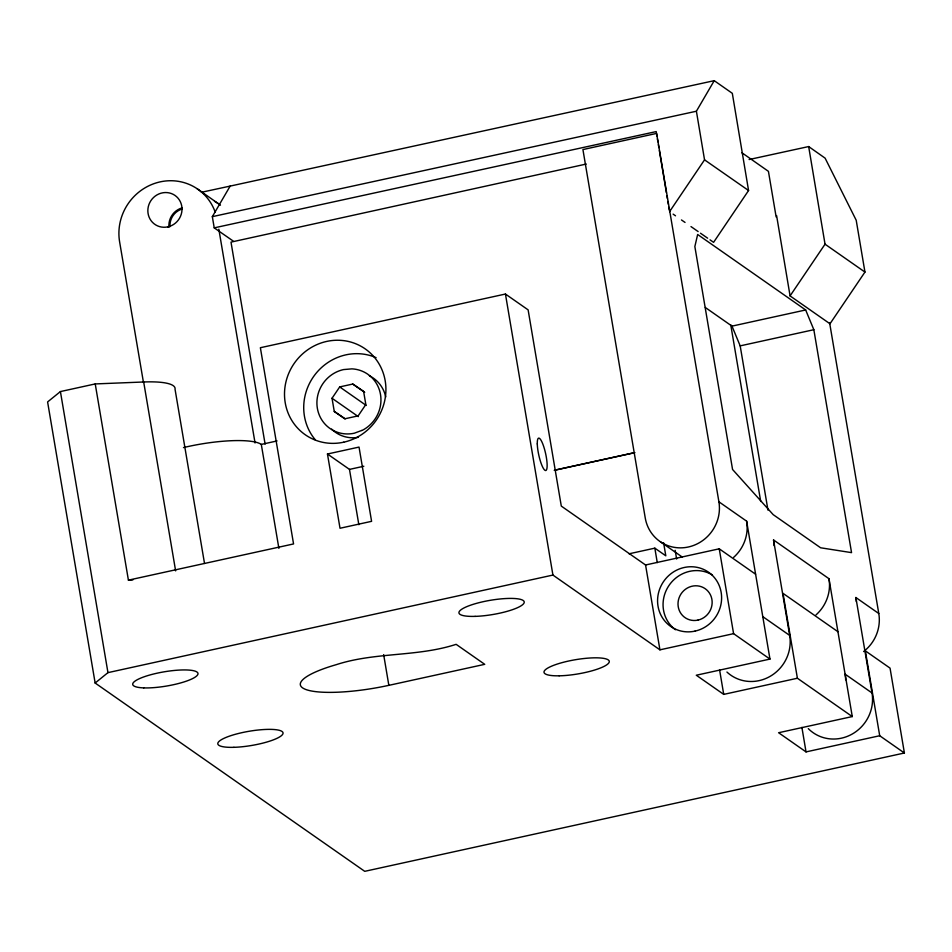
<?xml version="1.0" encoding="UTF-8"?>
<svg xmlns="http://www.w3.org/2000/svg" width="952" height="952" viewBox="0 0 952 952"><rect width="100%" height="100%" fill="white"/><g stroke="black" fill="none" stroke-linecap="round" stroke-linejoin="round"><path stroke-width="1.43" d="M233.109 240.987L214.224 227.861L212.332 216.651L230.158 186.092L714.226 80.67L732.314 93.32L748.569 190.519L713.595 242.332L710.025 239.845M669.565 211.653L704.539 159.841L696.4 111.229L714.226 80.67M332.034 398.269L339.697 386.917L352.775 384.049L363.604 391.343L365.83 404.517L358.166 415.869L345.088 418.737L334.259 411.442L332.034 398.269L358.333 416.631M808.664 146.56L825.11 158.151L856.205 220.245L864.952 272.07L829.989 323.787L790.077 295.905L825.039 244.188L808.664 146.56L749.117 159.531M204.513 563.453L175.037 389.201A60.19 13.126 -9.6 0 0 143.681 381.99L95.224 383.93L60.416 391.57L47.6 401.934L95.141 683.024L364.735 871.33L904.4 752.996L890.049 668.125L865.356 650.87L879.707 735.741L904.4 752.996M95.141 683.024L107.957 672.636L552.922 575.067L659.926 649.835L733.587 633.663L769.966 659.082L696.293 675.23L723.734 694.389L797.395 678.24L852.266 716.57L778.605 732.731L806.035 751.901L879.707 735.741M586.289 164.041L231.003 242.117L265.108 444.144M554.647 470.228L633.901 452.819M95.224 383.93L128.413 580.149L293.561 543.937L260.372 347.718L505.441 294.037L528.122 309.876L561.299 506.095L645.563 564.988L719.236 548.816L755.602 574.223M212.332 216.651L696.4 111.229M214.224 227.861L656.202 131.59L656.928 135.957M705.301 307.472L731.993 326.131L805.666 309.971L813.841 329.713L851.552 552.636L820.612 547.781L773.167 514.627L732.564 469.479L694.853 246.556L697.649 234.489L805.666 309.971M183.474 447.583A60.94 13.292 -9.6 0 1 261.3 444.405L277.068 440.943M731.993 326.131L740.18 345.873L813.841 329.713M327.464 454.009L359.035 447.083L371.589 521.327L340.019 528.253L327.464 454.009L349.479 469.395L358.844 524.707M349.479 469.395L363.831 466.242M554.219 470.288L634.901 452.605M629.046 553.802L654.833 548.15L665.805 555.813L663.592 542.747M388.844 685.345L484.723 664.329L456.139 644.337C417.047 657.047 375.219 651.93 336.08 664.722A71.65 15.625 -9.6 0 0 305.521 689.379A71.65 15.625 -9.6 0 0 388.844 685.333L383.656 654.619M201.455 192.28L230.158 186.092M128.413 580.149L132.816 579.97M704.539 159.841L748.569 190.519M673.135 214.14L675.515 215.806M681.465 219.948L685.035 222.435M690.985 226.576L698.125 231.562M700.505 233.216L707.645 238.19M825.039 244.188L864.952 272.07M718.903 501.799A38.58 36.759 -55 0 1 688.356 546.995A38.58 36.759 -55 0 1 645.242 517.947L582.922 149.571L656.594 133.411L718.903 501.799L746.63 521.172L769.966 659.082M774.059 545.591A38.58 36.759 -55 0 0 773.536 539.962L828.978 578.709L852.266 716.57M856.348 601.712A38.568 36.747 -55 0 0 855.872 597.511L878.791 613.528A38.58 36.759 -55 0 1 863.607 651.549M837.915 631.7L783.032 593.37L797.395 678.24M660.474 541.831L682.168 556.991M762.778 616.634L789.672 635.424A38.58 36.759 -55.1 0 1 770.323 676.241A38.58 36.759 -55.1 0 1 726.935 672.053M808.284 728.625A38.58 36.759 -55 0 0 852.04 734.147A38.58 36.759 -55 0 0 872.02 692.973L845.126 674.171A38.58 36.759 -55 0 1 845.65 679.799M352.775 384.049L364.711 392.379M339.697 386.917L366.258 405.469M334.259 411.442L345.017 418.963M741.846 152.713L768.431 171.348L776.142 216.949M197.135 188.734L218.163 203.538M829.585 322.633L878.791 613.528M855.872 597.511L872.02 692.973M773.536 539.962L789.672 635.424M740.18 345.873L767.966 510.129M801.893 727.364L806.035 751.901M730.731 324.751L760.719 501.49M719.236 548.816L733.587 633.663M719.581 669.863L723.734 694.389M675.17 550.339L676.634 559.026M654.833 548.15L657.273 562.62M645.563 564.988L659.926 649.835M505.441 294.037L552.922 575.067M261.3 444.405L278.888 548.376M218.829 229.194L255.053 442.989M143.681 381.99L175.632 570.891M143.454 382.406L119.607 241.82A51.17 48.766 -54.9 0 1 155.914 182.998A51.17 48.766 -54.9 0 1 215.152 212.01M60.416 391.57L107.957 672.636M776.594 215.569L790.077 295.905M657.416 138.873L657.903 141.788M658.391 144.692L658.879 147.608M659.367 150.523L666.412 192.732M666.9 195.648L667.376 198.551M667.864 201.467L668.352 204.382M668.839 207.286L669.327 210.202M828.978 578.709A38.58 36.759 -55 0 1 815.995 614.909M746.63 521.172A38.58 36.759 -55 0 1 733.647 557.36M170.015 226.647A16.529 15.744 -55.1 0 1 181.963 209.059M369.376 375.766A33.07 31.511 -55.1 0 1 385.727 396.936M358.428 437.313A33.07 31.511 -55.1 0 1 331.641 429.138M315.386 439.907A52.36 49.885 -55.1 0 1 314.362 375.493A52.36 49.885 -55.1 0 1 376.099 357.666M214.533 201.336A51.17 48.766 -54.9 0 1 220.459 205.192M168.98 227.195A17.636 16.815 -55 0 1 182.01 207.917M675.444 629.748A33.07 31.511 -55.1 0 1 668.947 585.539A33.07 31.511 -55.1 0 1 712.441 575.008M361.748 430.459L354.311 433.208A33.07 31.511 -55.1 0 1 317.361 408.313A33.07 31.511 -55.1 0 1 343.553 369.578L351.907 368.864A33.07 31.511 -55.1 0 1 380.502 394.473A33.07 31.511 -55.1 0 1 362.307 430.34L361.748 430.459M537.285 443.906A16.529 3.487 77.6 0 0 544.889 470.252A16.529 3.487 77.6 0 0 544.425 448.88A16.529 3.487 77.6 0 0 537.285 443.906M343.732 442.192A52.36 49.885 -55.1 0 0 374.243 357.119A52.36 49.885 -55.1 0 0 287.659 376.111A52.36 49.885 -55.1 0 0 343.732 442.192M475.107 616.372A33.07 7.211 -9.6 0 0 524.231 602.211A33.07 7.211 -9.6 0 0 475.488 603.639A33.07 7.211 -9.6 0 0 475.107 616.372M143.811 687.891A33.07 7.211 -9.6 0 0 197.35 675.23A33.07 7.211 -9.6 0 0 154.926 673.683A33.07 7.211 -9.6 0 0 143.811 687.891M559.145 675.813A33.07 7.211 -9.6 0 0 609.256 661.902A33.07 7.211 -9.6 0 0 561.597 662.759A33.07 7.211 -9.6 0 0 559.145 675.813M233.918 747.32A33.07 7.211 -9.6 0 0 283.053 733.159A33.07 7.211 -9.6 0 0 234.299 734.599A33.07 7.211 -9.6 0 0 233.918 747.32M167.79 226.874A17.636 16.815 -55 0 0 178.072 198.218A17.636 16.815 -55 0 0 148.905 204.609A17.636 16.815 -55 0 0 167.79 226.874M694.972 631.128A33.07 31.511 -55.1 0 0 714.238 577.4A33.07 31.511 -55.1 0 0 659.558 589.395A33.07 31.511 -55.1 0 0 694.972 631.128M697.947 620.109A17.636 16.803 -55.1 0 0 708.217 591.454A17.636 16.803 -55.1 0 0 679.062 597.856A17.636 16.803 -55.1 0 0 697.947 620.109"/></g></svg>
